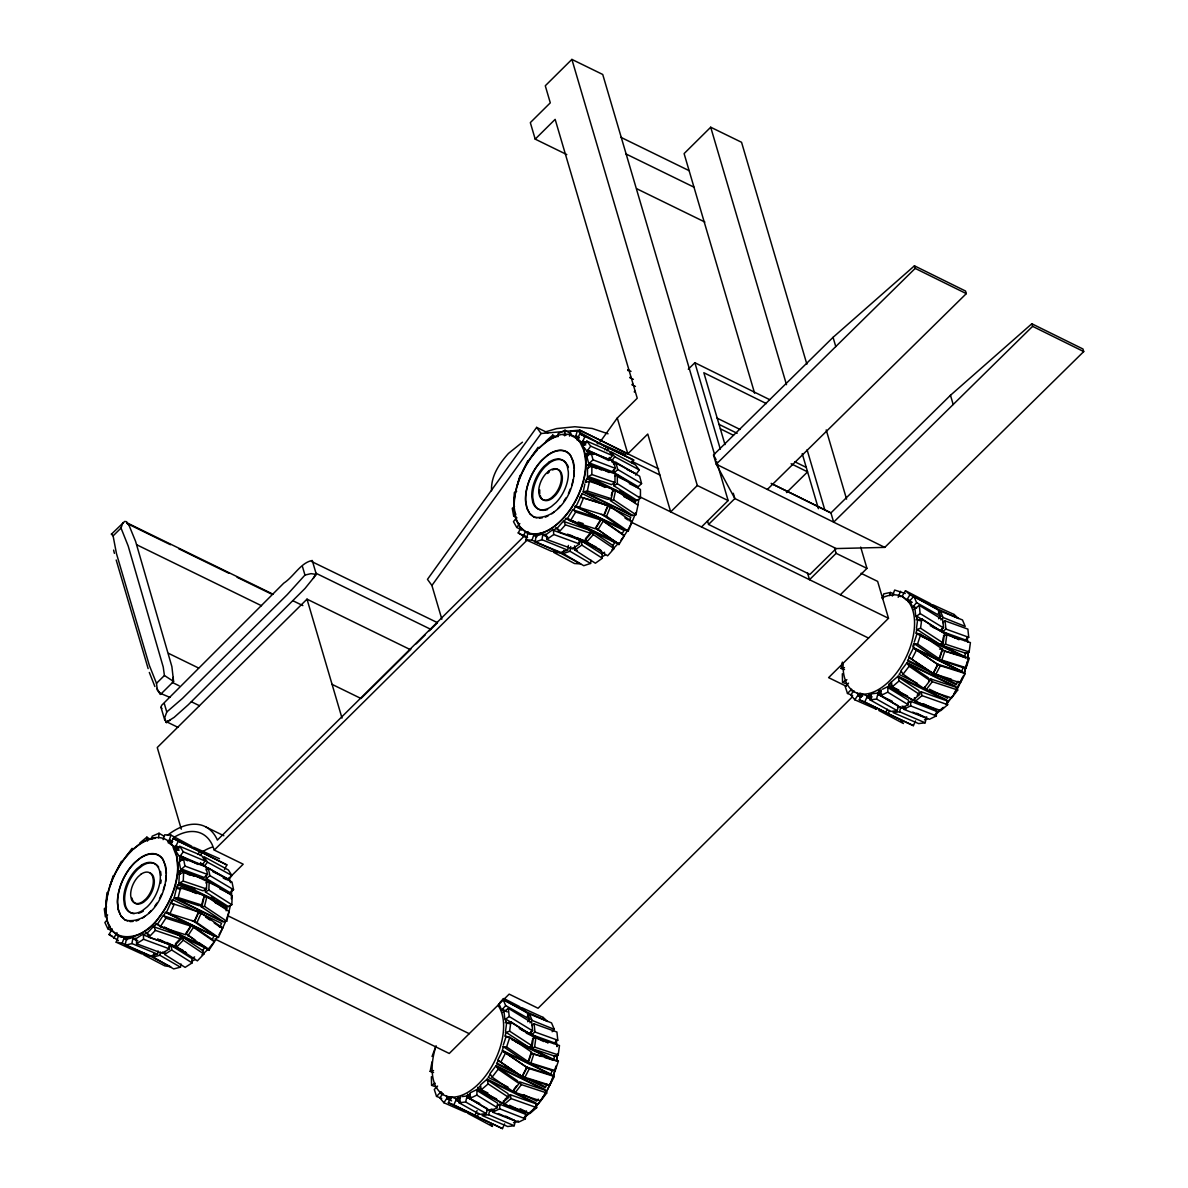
<?xml version="1.0" encoding="UTF-8"?>
<svg xmlns="http://www.w3.org/2000/svg" width="1188" height="1188" viewBox="0 0 1188 1188"><rect width="100%" height="100%" fill="white"/><g stroke="black" fill="none" stroke-linecap="round" stroke-linejoin="round"><path stroke-width="1.5" d="M614.998 476.314L617.329 474.933L640.451 489.515L640.451 498.262L636.085 500.861L587.496 477.116L587.496 468.369L591.862 465.77L614.983 473.789L614.983 482.551L611.493 484.615L588.357 476.611L636.961 500.341L613.825 485.758L613.84 482.254M588.372 467.849L588.372 464.567L596.628 468.607M587.496 477.116L591.847 474.532L591.862 465.77M640.451 498.262L617.315 483.679L617.329 474.933M205.747 882.922L209.222 881.095L232.195 895.707L231.809 904.707L227.457 906.979L178.898 883.352L179.418 870.997L180.294 870.537L190.199 875.363M180.145 873.908L180.294 870.537M178.898 883.352L183.249 881.08L183.635 872.096L206.89 879.966L206.504 888.951L203.014 890.777L179.774 882.907L228.319 906.518L205.361 891.906L205.509 888.312M205.361 891.906L208.836 890.079L209.222 881.095M156.489 683.338L157.365 690.183L160.543 694.401L173.597 681.466L171.889 666.646L135.61 541.416L129.24 525.853L126.567 521.681L124.666 521.443L111.42 534.169L113.098 535.892L116.454 553.563L149.317 665.339L156.489 683.338L164.419 675.497L163.231 667.032L128.2 546.034L121.013 528.036L122.958 522.572M557.914 436.739L558.078 433.739L565.043 430.219L571.354 434.095M564.716 435.862L565.043 430.219M470.819 1096.866L467.523 1095.247L467.597 1094.118M497.163 1105.642L499.94 1104.291L525.675 1114.314L477.071 1090.569L497.594 1103.147L497.312 1107.676L490.347 1111.092L469.824 1098.514L470.196 1092.841L477.145 1089.426L496.584 1098.93M513.751 501.514L514.359 492.441L516.676 491.297M469.824 1098.514L476.789 1095.098L477.145 1089.426M509.548 1105.256L525.749 1113.171L525.378 1118.844L518.428 1122.244L492.693 1112.22L492.886 1109.206M492.693 1112.22L499.643 1108.82L499.94 1104.291M557.306 1054.202L556.83 1061.359L557.558 1054.454M881.763 693.926L878.467 692.307L878.541 691.178L881.14 689.901L880.768 695.574L901.291 708.152L908.241 704.736L908.538 700.207L888.015 687.629L936.619 711.374L910.869 701.351L908.092 702.717M880.768 695.574L887.718 692.173L888.089 686.501L907.528 695.99M923.729 703.905L936.679 710.231L936.322 715.904L929.372 719.319L903.637 709.295L903.83 706.266M903.637 709.295L910.587 705.88L910.869 701.351M968.235 651.276L967.611 659.979L968.502 651.514M573.938 476.254L574.339 470.21M491.565 490.778C490.733 476.343 499.272 463.662 508.494 453.4L522.453 442.188M151.826 839.292L152.123 836.218L159.043 833.234L163.781 836.085M158.598 837.837L159.043 833.234M106.044 901.885L107.024 892.619M165.607 881.555L166.261 875.378M505.539 1031.154L506.593 1023.358L510.885 1021.799L533.531 1036.604L532.269 1045.96L528.838 1047.222L506.177 1032.402L504.855 1036.233M505.331 1032.714L509.607 1031.154L510.885 1021.799M553.445 1059.978L554.781 1056.147L531.17 1048.365L532.224 1040.554M531.17 1048.365L534.6 1047.103L535.877 1037.748L559.474 1045.529L558.212 1054.899L553.92 1056.459M916.483 628.229L917.537 620.418L921.814 618.859L944.475 633.664L943.213 643.035L939.782 644.282L917.121 629.477L915.785 633.293M916.26 629.789L920.552 628.214L921.814 618.859M964.389 657.038L965.71 653.207L942.114 645.426L943.168 637.629M942.114 645.426L945.544 644.178L946.806 634.808L970.418 642.604L969.141 651.96L964.864 653.519M535.164 541.966L536.07 536.07L542.886 533.798L541.995 539.694L535.164 541.966L560.855 552.405L567.686 550.133L568.399 545.426M591.075 560.291L590.585 563.424L583.768 565.711L563.201 553.549L563.676 550.415M563.201 553.549L570.017 551.277L570.745 546.569M158.138 950.964L157.544 954.157L150.802 955.88L125.156 945.292L126.284 939.322L131.348 938.03M125.156 945.292L131.898 943.554L133.026 937.599M181.051 964.003L180.457 967.181L173.715 968.918L153.133 957.023L153.727 953.845M153.133 957.023L159.875 955.286L160.484 952.108M433.575 1072.512L430.175 1071.413L432.016 1061.864M844.52 669.572L841.119 668.473L842.351 662.117M612.28 490.971L615.622 490.258L637.986 505.152L635.951 514.731L631.778 515.622L583.189 491.891L584.882 483.902M586.055 482.12L586.813 478.526L604.989 487.407M583.189 491.891L587.347 491L589.397 481.407L613.275 489.114L611.241 498.693L607.914 499.42L584.021 491.713L632.61 515.444L610.246 500.549L613.587 499.836L635.951 514.731M611.271 495.767L611.939 492.575M613.587 499.836L615.622 490.258M882.684 598.693L883.694 593.896L890.376 592.456L893.792 593.896M889.693 595.648L890.376 592.456M555.895 1066.067C552.613 1082.61 544.178 1097.861 532.669 1110.082L539.397 1102.627L546.926 1091.044L552.732 1078.273M967.225 661.553L964.344 672.943L967.359 662.265M203.623 897.118L206.905 896.688L229.121 911.552L226.73 921.205L222.631 921.754L174.072 898.128L177.057 886.055M196.332 893.569L178.185 884.733L177.279 888.357L180.71 889.456M174.072 898.128L178.17 897.579L180.561 887.926L204.574 895.544L202.183 905.197L198.901 905.642L174.888 898.024L223.448 921.636L201.232 906.771L203.222 898.722M201.232 906.771L204.514 906.34L206.905 896.688M226.136 910.78L226.73 908.36L215.177 902.746M571.918 484.853L573.24 479.492M458.182 1097.044L457.885 1098.247L460.32 1097.95M479.804 1103.504L466.839 1097.163L487.526 1108.76L486.293 1113.587L479.774 1114.374L459.088 1102.791L460.632 1096.747M459.088 1102.791L465.607 1101.989L467.151 1095.96L470.389 1097.549M505.717 1116.156L515.444 1120.908L514.211 1125.734L507.677 1126.521L482.105 1115.517L488.624 1114.73L489.872 1109.904L493.272 1111.374M872.126 696.925L868.814 695.322L869.126 694.104M892.366 701.351L877.784 694.238L898.47 705.821L897.237 710.662L890.703 711.449L870.032 699.851L871.576 693.807L878.095 693.02L881.333 694.609M870.032 699.851L876.551 699.064L878.095 693.02M926.685 716.765L925.14 722.794L918.621 723.596L893.049 712.592L899.568 711.79L900.801 706.964L897.549 707.365M517.329 485.149L519.988 475.467M163.261 890.198L164.79 884.808M553.415 1075.883L555.939 1066.958M569.483 436.1L570.893 431.259L577.264 430.992L598.01 442.396M577.264 430.992L575.512 437.05L578.749 438.624M110.217 885.387L113.216 875.69M163.112 839.664L164.701 834.808L170.923 835.105L191.699 846.242M170.923 835.105L168.948 841.163L172.186 842.738M503.267 1045.128L505.94 1037.065L509.815 1037.273L531.734 1052.197L528.526 1061.879L525.438 1061.716L503.504 1046.791L502.301 1050.415L550.89 1074.16L552.093 1070.522L527.769 1062.859L530.977 1053.177L558.405 1061.003L555.197 1070.685L551.321 1070.492M528.526 1061.879L506.608 1046.955L509.815 1037.273M527.769 1062.859L530.873 1063.022L534.065 1053.34M912.874 646.227L913.676 643.807L917.537 644.015L939.47 658.939L942.678 649.257L920.745 634.333L916.869 634.125L914.211 642.203M917.537 644.015L920.745 634.333M939.47 658.939L936.367 658.791L914.448 643.851L913.245 647.49L961.835 671.22L963.037 667.597L938.713 659.919L941.921 650.237L969.349 658.063L966.141 667.76L962.265 667.552M938.713 659.919L941.802 660.083L945.009 650.4M525.853 539.768L527.888 533.724L534.065 534.11L532.031 540.169L525.853 539.768L551.306 551.217L557.469 551.618L532.031 540.169M536.367 534.258L535.966 535.476L533.65 535.328L536.827 536.753M116.186 942.218L118.414 936.189L124.413 937.139L122.171 943.168L116.186 942.218L141.535 953.816L147.535 954.766L122.171 943.168M126.656 937.495L126.21 938.698L123.968 938.342L127.131 939.797M432.031 1056.474L435.654 1046.836M892.307 596.064L894.668 590.05L905.271 593.495M898.173 597.297L900.534 591.282M605.256 504.855L582.135 493.555L580.65 497.148L608.137 505.598L604.202 515.176L601.321 514.434M608.137 505.598L583.531 497.891L579.596 507.469L576.002 506.534L582.135 493.555M604.202 515.176L576.715 506.712L625.319 530.457L603.667 515.562L607.603 505.999L610.484 506.741L632.135 521.636L628.2 531.214L574.918 506.192L624.071 530.442L622.052 533.739L600.935 519.141L595.574 527.932L618.918 544.564L624.294 535.773L621.502 533.234M628.2 531.214L606.533 516.32L610.484 506.741M629.254 520.879L630.724 517.3L607.603 505.999M962.399 677.635L953.563 694.638M568.443 493.451L570.314 488.996M214.998 936.144L218.458 937.436L222.705 927.947L201.188 913.156L198.426 912.132L194.179 921.606L215.696 936.396L166.439 912.518L172.275 899.494L221.532 923.373L219.943 926.922L214.196 922.972M172.973 899.747L171.384 903.296L198.856 912.013L194.609 921.502L167.137 912.785M218.458 937.436L196.941 922.63L201.188 913.156M159.519 898.722L161.538 894.297M477.071 1110.631L474.918 1115.354L448.366 1102.731L451.054 1096.821M448.366 1102.731L453.846 1104.855L456.548 1098.945L459.786 1100.534M504.603 1123.878L502.45 1128.6L471.77 1114.359L477.264 1116.497L478.69 1113.349M862.711 695.871L859.399 694.267L859.934 693.079L861.998 693.881L859.295 699.791L885.862 712.429L887.302 709.266M859.295 699.791L864.79 701.93L867.478 696.019L870.715 697.594M915.532 720.938L913.379 725.66L882.714 711.434L888.193 713.557L889.634 710.409M957.87 688.104L963.676 675.333M523.433 470.21L527.754 460.751M582.298 442.203L585.09 436.323L579.729 433.932L576.937 439.798L585.55 443.777M604.722 449.866L606.207 446.733L579.729 433.932M607.068 450.995L608.553 447.876L633.694 460.068L632.194 463.201M116.81 870.596L121.414 861.285M168.31 843.02L168.904 841.861L170.82 842.96M197.921 854.499L199.51 851.41L173.196 838.342L170.226 844.119L178.586 848.618M175.349 847.044L178.319 841.267L173.196 838.342M200.252 855.627L201.841 852.553L196.718 849.613L226.863 864.894L224.487 869.512M546.97 1084.243L545.173 1087.703L496.584 1063.958L498.381 1060.498L522.26 1076.744L527.041 1067.507L502.524 1050.905L497.742 1060.127L522.26 1076.744M551.113 1074.635L554.291 1076.491L549.509 1085.713L524.591 1077.872L522.052 1076.402L526.833 1067.166L551.752 1075.006L502.524 1050.905M960.453 682.788L957.914 681.303L956.117 684.763L907.528 661.018L909.325 657.558L935.535 674.947L960.453 682.788L965.235 673.551L913.468 647.965L908.686 657.187L933.189 673.804L937.971 664.582L913.468 647.965M519.72 1075.259L520.092 1074.516M930.65 672.319L931.036 671.576M500.92 1061.983L505.702 1052.746M524.591 1077.872L529.373 1068.651L554.291 1076.491M911.864 659.043L916.631 649.821M937.971 664.582L914.092 648.336L962.696 672.081L937.778 664.241L932.996 673.462L951.395 679.254M935.535 674.947L940.317 665.711L965.235 673.551M526.299 537.689L518.22 532.937L520.671 528.363M523.18 536.13L525.631 531.541L528.749 533.115M528.111 531.6L527.487 532.744L525.631 531.541M316.35 574.428L311.018 573.641L304.96 575.066L287.199 594.683L182.462 698.41L166.78 711.968L164.746 717.611L166.023 722.408L174.087 717.404L188.224 704.811L305.004 588.476L316.35 574.428L312.251 560.498C300.713 562.563 293.703 576.774 283.798 583.115L161.642 705.33L160.989 707.276L164.865 720.477M118.399 940.599L109.029 934.525L112.266 928.927M113.736 938.238L116.959 932.639M563.736 501.514L565.904 497.95M575.482 506.697L573.462 509.994L598.604 517.998L600.831 520.032L595.47 528.823L570.329 520.834L567.537 518.28L572.913 509.489L575.69 512.028L600.831 520.032M570.329 520.834L575.69 512.028M597.802 529.967L603.177 521.176L600.935 519.141M905.479 590.733L902.123 596.228L906.593 600.282L909.949 594.787L905.479 590.733L930.278 603.549L934.748 607.603L909.949 594.787M908.271 601.811L908.939 600.697L907.261 599.183L910.364 600.786M953.533 694.787L955.271 692.114M154.589 906.578L156.846 903.103M165.399 912.087L163.825 915.859L189.041 923.893L191.119 926.18L185.521 934.733L160.306 926.699L157.707 923.848L163.305 915.295L165.904 918.146L191.119 926.18M160.306 926.699L165.904 918.146M211.865 938.906L214.464 941.772L208.865 950.326L185.774 933.59L191.372 925.036L212.385 939.485L213.959 935.699M187.853 935.877L193.451 927.323L191.372 925.036M465.503 1112.22L443.881 1102.731L447.445 1097.46L446.465 1096.272L451.321 1098.648M853.682 690.792L850.816 694.995L854.811 699.791L876.447 709.295L874.457 706.89M854.811 699.791L858.389 694.52L857.394 693.332L862.265 695.708M532.358 455.657L538.075 447.252M313.365 578.378L316.008 573.269L430.917 629.402M581.764 444.416L582.491 443.376L585.788 444.995M583.204 446.302L586.842 441.119L608.538 450.534L612.369 455.553L609.459 459.697L587.763 450.282L608.82 460.573M593.51 454.484L587.035 451.321L590.674 446.139L586.842 441.119M626.64 469.275L636.352 474.027L611.79 460.84L614.701 456.697L610.87 451.678L635.432 464.864L639.263 469.884L635.625 475.066M547.891 432.878L536.649 427.383L427.472 579.343L431.912 585.476L441.847 619.2M431.912 585.476L541.089 433.516L579.803 430.13L627.813 453.816L647.772 434.036L670.685 511.88L697.311 485.506L571.888 59.4L545.277 85.774L550.296 102.836L530.323 122.616L535.194 139.13L566.795 154.574M600.029 442.04L617.27 418.028L637.243 398.247L635.149 391.149L634.318 391.981L634.897 390.258L633.056 384.051L632.224 384.867L635.476 386.456M126.121 856.459L132.061 848.336M198.114 864.493L180.309 855.835L202.108 865.013L205.123 861.018L201.604 855.523L179.804 846.346L176.047 851.336L179.551 856.83L187.645 860.765M179.551 856.83L183.323 851.841L179.804 846.346M212.682 871.576L228.868 879.462L204.44 866.156L207.454 862.161L203.935 856.667L228.363 869.972L231.883 875.467L228.111 880.457M546.777 1092.96L544.639 1089.47L496.049 1065.725L489.976 1073.655L492.114 1077.145L512.964 1091.416L519.037 1083.486L517.329 1080.694L496.48 1066.423L545.069 1090.168L519.661 1081.837L521.384 1084.629L546.777 1092.96L540.703 1100.89L515.295 1092.559L513.587 1089.767L516.631 1085.802M507.944 1087.02L488.12 1077.323L490.406 1074.353M492.114 1077.145L498.188 1069.215L496.049 1065.725M515.295 1092.559L521.384 1084.629M523.507 1094.608L536.724 1101.068L538.238 1099.093M924.531 686.827L926.239 689.619L951.647 697.95L957.721 690.02L955.583 686.53L906.979 662.8L900.905 670.715L903.058 674.205L923.908 688.476L929.981 680.546L928.259 677.769L907.409 663.498L956.013 687.228L930.605 678.912L928.571 681.556M917.24 683.263L899.064 674.398L901.336 671.413M903.058 674.205L909.132 666.275L906.979 662.8M926.239 689.619L932.313 681.689L930.605 678.912M516.542 517.76L513.468 521.651L516.735 527.427L521.606 530.115M516.735 527.427L519.809 523.537M946.183 704.083L952.657 696.123L946.064 704.41M558.078 508.464L560.424 505.702M106.994 920.047L104.886 922.527L107.826 928.749L112.667 931.451M107.826 928.749L109.935 926.269M537.139 450.297A53.282 30.086 -64 0 0 514.211 507.603L515.785 518.206L519.691 526.507L525.66 531.942C542.975 539.293 559.31 523.923 569.007 511.092A53.282 30.086 -64 0 0 585.654 461.464L584.08 450.876L580.175 442.575A53.282 30.086 -64 0 0 571.339 435.833M499.732 1002.776L502.955 999.153L527.101 1012.874L529.818 1019.304L527.68 1021.725M502.955 999.153L505.672 1005.597L501.648 1010.112L498.93 1003.682M502.673 1012.532L503.474 1011.627L502.45 1009.206L507.291 1011.953M527.294 1016.423L529.432 1014.003L551.544 1022.898L554.261 1029.328L552.123 1031.748M530.011 1022.868L532.15 1020.447L529.432 1014.003M913.884 596.213L909.874 600.742L912.592 607.187L916.601 602.658L913.884 596.213L938.045 609.934L940.762 616.364L938.609 618.785M913.617 609.593L914.418 608.687L913.394 606.281L916.616 608.108M938.238 613.483L940.376 611.077L962.488 619.958L965.205 626.403L943.094 617.508L940.376 611.077M940.955 619.928L943.094 617.508M566.156 518.102L564.092 521.621L589.619 530.204L590.985 533.427L584.555 540.659L559.013 532.076L557.321 528.036L563.751 520.804L565.443 524.844L590.985 533.427M559.013 532.076L565.443 524.844M611.508 540.258L615.087 542.649L612.681 545.351L591.966 531.348L585.536 538.58L586.887 541.802L607.603 555.821L614.033 548.589L612.34 544.549M586.887 541.802L593.317 534.57L591.966 531.348M941.609 709.325L943.361 707.38L935.699 713.646M148.782 913.216L151.188 910.572M131.853 850.712A53.282 30.19 -64.1 0 0 106.103 908.449C104.128 947.059 143.659 942.322 159.311 916.869A53.282 30.19 -64.1 0 0 177.665 867.403L176.581 856.385L173.136 847.519M156.356 923.522L154.188 926.952L179.759 935.624L180.947 939.055L174.369 945.915L148.797 937.243L147.327 932.951L153.891 926.105L155.376 930.382L180.947 939.055M148.797 937.243L155.376 930.382M204.915 947.148L202.747 950.578L182.106 936.768L175.527 943.628L176.715 947.044L197.357 960.869L203.935 954.009L202.45 949.717M176.715 947.044L183.279 940.198L182.106 936.768M437.585 1086.084L434.288 1089.47L436.545 1096.405L441.698 1098.41M436.545 1096.405L440.674 1092.158M848.529 683.145L845.232 686.53L847.49 693.465L852.628 695.47M847.49 693.465L851.618 689.233M113.098 535.892L121.013 528.036M535.194 139.13L555.152 119.349L628.615 368.963L628.051 370.671L628.883 369.839L630.709 376.061L630.145 377.769L633.382 379.358M806.875 364.211L741.55 142.278L710.706 127.22L684.095 153.594L754.618 393.243M410.068 649.509L307.009 599.153L157.262 747.519L181.304 829.179M630.145 377.769L630.976 376.952L632.803 383.16L632.224 384.867M524.858 535.476L217.359 840.124L217.033 839.248A70.181 39.635 -64 0 0 167.419 835.327M410.914 649.049L361.004 698.499L332.091 684.377M416.171 643.837L425.363 634.734M429.299 630.828L437.184 623.017M229.002 878.229L243.184 864.196L214.271 850.073L527.145 540.08M701.529 526.952L728.14 500.579L716.646 461.508M834.555 547.995L836.129 553.326L809.503 579.699L807.439 572.675M840.347 594.772L866.958 568.384L860.691 547.089M861.033 573.284L877.635 581.392L888.505 618.295L828.6 677.635L846.272 686.263M852.256 696.97L538.075 1008.256L509.162 994.133L449.257 1053.474L214.865 938.966M688.298 369.201L694.876 362.726L769.616 399.628M1031.837 323.76L1032.61 326.344L833.649 522.156L830.932 512.919L950.474 395.277L1031.837 323.76L1082.966 348.99L1083.723 351.574L884.763 547.386L836.174 548.559L734.852 498.544L716.23 464.211L713.513 454.974L833.055 337.333L914.433 265.815L965.547 291.045L966.304 293.629L767.359 489.441M914.433 265.815L915.191 268.399L716.23 464.211L884.763 547.386M836.174 548.559L809.874 574.443L708.553 524.428L734.852 498.544L733.293 493.258M786.53 492.575L807.573 471.874L791.119 463.751M586.872 456.548L591.075 452.539L613.483 461.122L615.399 468.384L612.043 471.591L589.634 463.023L609.073 472.512M601.752 470.151L588.788 463.825L592.99 459.815L591.075 452.539M613.587 464.389L615.815 462.266L639.664 476.284L641.579 483.561L637.392 487.555L629.284 483.605M618.785 477.264L638.223 486.753L614.374 472.735L617.73 469.527L615.815 462.266M547.653 473.463L549.42 471.785M545.975 441.179L552.762 435.09L555.702 437.036M205.836 875.526L206.445 878.585L230.145 892.693L181.586 869.067L204.113 877.457L207.514 874.457L205.97 866.824L183.442 858.449L179.18 862.191L180.739 869.824L193.689 876.12M180.739 869.824L184.986 866.082L183.442 858.449M206.029 869.958L208.301 867.968L232.002 882.06L233.546 889.693L229.299 893.435L219.587 888.713M206.445 878.585L209.86 875.601L208.301 867.968M111.405 534.006L112.429 534.125M514.523 506.385L512.251 508.345L513.691 516.052L516.854 517.938M513.691 516.052L515.963 514.092M914.418 697.668L915.146 701.514L940.822 710.602L947.653 704.707L946.747 699.91L898.143 676.165L888.758 684.273L888.951 685.238L898.856 690.08M888.951 685.238L891.505 683.026M917.136 695.322L921.235 691.772L946.925 700.861L898.321 677.13L918.903 690.629L919.631 694.475L912.8 700.371L892.233 686.872L899.049 680.976L898.143 676.165M915.146 701.514L921.962 695.619L921.235 691.772M503.474 1100.608L504.202 1104.454L529.893 1113.542L536.709 1107.647L535.803 1102.835L487.199 1079.105L480.383 1085L481.289 1089.797L501.856 1103.31L508.687 1097.415L507.959 1093.569L487.392 1080.055L535.981 1103.801L510.291 1094.712L504.841 1099.435M487.926 1093.005L478.007 1088.163L480.561 1085.951M481.289 1089.797L488.12 1083.901L487.199 1079.105M504.202 1104.454L511.018 1098.558L510.291 1094.712M140.006 842.797L146.881 837.139L149.807 839.055M524.754 1116.572L532.566 1110.156L530.665 1112.25A53.772 30.368 -64 0 1 524.012 1117.566M551.811 513.825L554.365 511.746M106.578 906.949L104.277 908.761L105.346 916.794L107.648 914.983M919.289 605.375L914.953 608.612L915.8 616.795L920.121 613.557L919.289 605.375L942.723 619.75L943.569 627.932L940.109 630.516L916.661 616.156L916.988 619.215L920.284 620.834M916.111 619.869L916.988 619.215M942.752 622.616L945.069 620.879L967.878 629.12L968.725 637.303L964.389 640.54M942.114 628.393L942.44 631.66L945.915 629.076L968.725 637.303M508.345 1008.315L504.024 1011.552L504.855 1019.735L509.192 1016.497L508.345 1008.315L531.793 1022.675L532.625 1030.857L529.165 1033.456L505.732 1019.096L506.043 1022.155L509.34 1023.774M505.182 1022.809L506.043 1022.155M531.823 1025.556L534.125 1023.818L556.934 1032.045L557.781 1040.243L553.46 1043.48M531.17 1031.332L531.511 1034.6L534.971 1032.001L557.781 1040.243M142.456 918.161L145.025 916.245M555.925 527.442L556.014 528.482L553.4 530.338L579.135 539.768L579.462 543.941L572.527 548.901L546.792 539.471L546.376 534.273L553.326 529.299L553.742 534.496L546.792 539.471M578.705 542.901L581.481 540.911L602.004 554.083L604.603 552.212M601.915 553.044L602.331 558.241L595.381 563.216L574.858 550.044L581.808 545.069L581.481 540.911M141.981 934.793L136.397 938.386L136.575 943.762L162.311 953.311L169.29 948.826L169.142 944.534L143.421 934.971L146.035 933.278L149.332 934.897M136.575 943.762L143.555 939.263L169.29 948.826M168.681 947.46L171.473 945.663L191.966 958.597L192.114 962.889L185.135 967.374L164.642 954.454L164.553 951.588M164.642 954.454L171.621 949.955L171.473 945.663M191.966 958.597L194.594 956.904M842.337 673.774L842.53 682.417L846.881 679.67M431.393 1076.714L431.586 1085.357L435.075 1083.159M170.047 720.374L166.261 721.621L166.602 722.779M587.496 465.087L588.372 464.567M613.825 485.758L617.315 483.679M179.284 874.368L183.635 872.096M882.535 689.218L888.089 686.501M878.467 692.307L881.065 691.03M467.523 1095.247L470.121 1093.97M545.396 517.181L548.203 515.83M136.056 921.042L138.847 919.883M943.376 636.055L946.806 634.808M532.447 1038.995L535.877 1037.748M545.277 534.125L542.708 534.986L547.757 537.035M545.262 431.942L556.623 428.586L574.844 426.744L592.173 428.467L608.063 433.798M841.119 668.473L844.475 667.626M135.328 938.134L132.804 938.787L137.838 940.866M430.175 1071.413L433.531 1070.566M586.813 478.526L585.224 482.298L589.397 481.407M634.585 502.45L635.417 502.272L623.849 496.614M311.479 561.464L437.496 622.675M539.263 518.265L542.322 517.834M177.354 884.852L178.185 884.733M176.463 888.476L180.561 887.926M225.913 908.478L226.73 908.36M868.814 695.322L871.264 695.025M462.266 1096.554L467.151 1095.96M486.605 1110.305L489.872 1109.904M130.041 921.606L133.041 921.428M597.148 443.673L600.341 443.54L625.868 454.737M190.926 847.237L194.03 847.371L219.483 858.731M939.574 649.094L942.678 649.257M502.732 1046.747L506.608 1046.955M555.301 1060.839L558.405 1061.003M898.633 596.094L900.846 596.554M579.937 496.955L583.531 497.891M603.667 515.562L606.533 516.32M533.858 516.943L537.035 517.834M160.439 693.376L169.958 697.386M945.396 651.336L964.508 657.365M941.802 660.083L966.141 667.76M530.977 1053.177L541.401 1056.459M544.876 1057.558L553.563 1060.29M530.873 1063.022L555.197 1070.685M522.052 1076.402L526.061 1077.665M545.337 1083.723L527.398 1078.08L545.559 1086.946M578.155 521.992L583.189 523.596M178.17 897.579L202.183 905.197M587.347 491L611.241 498.693M932.313 681.689L957.721 690.02M945.544 644.178L969.141 651.96M534.6 1047.103L558.212 1054.899M183.249 881.08L206.504 888.951M591.847 474.532L614.983 482.551M842.53 682.417L847.46 684.139M431.586 1085.357L436.531 1087.079M921.962 695.619L947.653 704.707M511.018 1098.558L536.709 1107.647M942.44 631.66L965.265 639.886M531.511 1034.6L554.321 1042.826M553.742 534.496L579.462 543.941M196.079 910.988L198.856 912.013M170.686 903.043L174.146 904.32L169.914 913.81L166.439 912.518M219.245 926.67L222.705 927.947M191.832 920.462L194.609 921.502M194.179 921.606L196.941 922.63M184.986 866.082L207.514 874.457M592.99 459.815L615.399 468.384M910.587 705.88L936.322 715.904M863.364 694.416L867.478 696.019M859.399 694.267L861.463 695.069M499.643 1108.82L525.378 1118.844M452.435 1097.356L456.548 1098.945M448.455 1097.192L450.519 1097.994M854.217 691.416L850.786 690.08L854.024 691.654M443.273 1094.356L439.842 1093.005L443.094 1094.594M124.829 919.764L127.888 920.967M532.15 1020.447L554.261 1029.328M541.995 539.694L567.686 550.133M131.898 943.554L157.544 954.157M183.323 851.841L205.123 861.018M902.509 707.706L905.924 709.162M912.74 712.102L926.388 717.968L916.661 713.216M899.568 711.79L925.14 722.794M498.396 1113.572L515.444 1120.908M488.624 1114.73L514.211 1125.734M590.674 446.139L612.369 455.553M861.003 697.044L857.677 695.574L860.914 697.163M450.059 1099.969L446.733 1098.514L451.603 1100.89M600.846 444.327L608.553 447.876M633.694 460.068L603.192 445.47M575.482 437.733L577.502 438.624M178.319 841.267L199.51 851.41M888.193 713.557L913.379 725.66M477.264 1116.497L502.45 1128.6M172.572 841.52L169.335 839.946L172.542 841.668M178.779 849.88L175.482 848.277L176.789 850.341M175.824 848.826L178.913 850.326M223.255 878.095L226.492 879.669M182.759 860.186L179.447 858.568L180.041 861.434M191.936 887.421L195.174 888.995M211.36 896.881L214.597 898.455M165.919 912.651L214.479 936.278M164.182 926.996L204.633 946.673M164.701 927.561L206.771 948.039L199.272 942.871M156.653 924.383L205.212 948.009M166.751 942.411L182.937 950.281M160.573 940.109L186.471 952.717M157.588 938.906L186.338 952.895M162.34 952.063L165.578 953.637M571.888 59.4L602.732 74.473L714.552 454.41M620.997 137.377L689.114 170.656M625.868 153.905L693.97 187.169M636.649 188.699L704.855 222.022M627.784 369.78L631.036 371.369M697.311 485.506L728.14 500.579M836.129 553.326L866.958 568.384M658.642 468.889L579.61 430.145L580.65 433.679M631.585 461.182L659.83 474.977M579.091 437.422L575.853 435.833L579.046 437.585M586.1 442.604L582.863 441.03L586.115 442.619M908.939 600.697L912.25 602.316M612.058 462.162L615.295 463.736M590.302 454.633L587.006 453.014L587.718 455.746M930.204 625.675L958.968 639.738M932.966 627.234L955.642 638.312M639.129 496.465L888.505 618.295M916.646 632.981L965.235 656.726M917.656 634.169L966.245 657.914M921.74 636.501L965.473 657.87M619.884 490.778L623.121 492.367M630.813 521.933L868.532 638.075M907.914 660.276L926.076 669.156M938.342 675.14L956.503 684.021M929.476 689.248L947.653 698.128L947.222 697.43M572.408 520.656L616.141 542.025M568.102 518.8L616.691 542.53L618.918 544.564M572.631 521.265L579.12 524.428M592.07 530.754L595.322 532.343M566.498 518.904L615.087 542.649M576.759 537.54L596.198 547.029M570.611 535.179L599.777 549.42M556.014 528.482L559.31 530.086M567.567 534.125L601.306 550.608M902.078 706.103L905.315 707.677M572.378 547.98L577.234 550.356M858.389 694.52L861.627 696.109M293.184 600.876L302.866 605.598M273.225 594.297L126.671 522.69L128.304 524.383M127.146 523.566L170.448 544.713M178.764 548.782L228.735 573.195M237.065 577.264L272.037 594.356M136.635 544.728L261.538 605.746M168.607 653.385L198.589 668.027M179.165 685.803L172.512 682.536L173.314 677.323M191.357 701.752L199.421 705.687M166.261 721.621L177.918 727.323M206.177 827.115L223.849 835.743M519.26 1028.615L548.024 1042.678M522.022 1030.174L547.95 1042.826M526.239 1033.1L543.852 1041.564M505.702 1035.921L554.306 1059.666M511.568 1039.47L553.682 1060.052M515.651 1041.817L552.91 1060.008M228.185 915.933L469.23 1033.694M496.97 1063.215L515.132 1072.081M519.988 1108.686L526.596 1111.909L526.418 1110.943M491.149 1109.043L494.386 1110.617M460.855 1102.509L455.999 1100.133L460.87 1102.553M447.445 1097.46L450.698 1099.049M915.191 268.399L966.304 293.629M1032.61 326.344L1083.723 351.574M766.379 403.593L703.845 372.735L724.992 444.609M717.047 418.102L740.079 429.477M719.037 424.368L737.139 433.308M794.742 461.731L806.266 467.419M720.359 428.823L733.516 435.328M201.841 852.553L226.863 864.894M864.79 701.93L885.862 712.429M453.846 1104.855L474.918 1115.354M518.22 532.937L527.591 537.615M173.597 681.466L164.419 675.497M109.029 934.525L112.147 936.099M503.846 998.469L519.349 1006.488L523.804 1010.543L503.653 1000.118M878.778 710.439L903.415 723.522L900.415 719.943M614.701 456.697L639.263 469.884M207.454 862.161L231.883 875.467M876.551 699.064L897.237 710.662M465.607 1101.989L486.293 1113.587M916.601 602.658L940.762 616.364M505.672 1005.597L529.818 1019.304M159.875 955.286L180.457 967.181M937.778 664.241L940.317 665.711M526.833 1067.166L529.373 1068.651M527.041 1067.507L503.163 1051.276M546.332 1083.872L549.509 1085.713M617.73 469.527L641.579 483.561M570.017 551.277L590.585 563.424M209.86 875.601L233.546 889.693M920.121 613.557L943.569 627.932M887.718 692.173L908.241 704.736M509.192 1016.497L532.625 1030.857M476.789 1095.098L497.312 1107.676M171.621 949.955L192.114 962.889M208.836 890.079L231.809 904.707M581.808 545.069L602.331 558.241M920.552 628.214L943.213 643.035M509.607 1031.154L532.269 1045.96M899.049 680.976L919.631 694.475M488.12 1083.901L508.687 1097.415M204.514 906.34L226.73 921.205M183.279 940.198L203.935 954.009M593.317 534.57L614.033 548.589M909.132 666.275L929.981 680.546M498.188 1069.215L519.037 1083.486M624.918 517.909L627.813 519.899M198.426 912.132L201.292 914.107M205.598 917.062L209.89 920.017M193.451 927.323L214.464 941.772M185.774 933.59L194.773 939.782M603.177 521.176L624.294 535.773M595.574 527.932L616.691 542.53M116.32 933.753L118.072 935.149M161.939 708.523L160.989 707.276M529.596 513.29L532.566 515.963M120.834 915.636L123.611 918.651M206.252 947.46L208.865 950.326M490.481 1124.071L492.471 1126.462L467.849 1113.364L465.845 1110.973M441.238 1091.92L442.738 1093.717L439.887 1097.935L443.881 1102.731M158.806 691.683L159.667 692.753M583.932 445.262L582.491 443.376M609.192 457.454L611.79 460.84M584.154 447.549L587.035 451.321M536.649 427.383L541.089 433.516M160.543 694.401L156.861 688.372M200.52 862.547L202.108 865.013M202.851 863.676L204.44 866.156M713.513 454.974L716.126 459.697M154.886 686.53L149.317 672.438M573.299 461.226L570.002 454.514A36.561 20.642 -64 0 0 547.698 455.049L541.446 460.573A36.561 20.642 -64 0 0 525.601 501.781L527.027 508.761L530.026 514.062L534.392 517.344C562.637 520.24 582.372 479.18 570.671 455.717A36.383 20.552 -64 0 0 542.738 459.578A36.383 20.552 -64 0 0 525.66 500.296L526.744 507.35M526.789 507.543L529.091 512.414M165.622 866.067L162.711 858.894A36.561 20.716 -64.1 0 0 140.956 857.454L134.645 862.577A36.561 20.716 -64.1 0 0 117.434 903.474L118.533 910.765L121.221 916.483L125.334 920.225C153.712 925.467 173.671 883.753 163.305 860.171A36.383 20.627 -64.1 0 0 135.952 861.671A36.383 20.627 -64.1 0 0 117.567 901.959L118.31 909.295M118.34 909.503L120.389 914.701M214.271 850.073L212.281 844.846A62.385 35.224 -64 0 0 173.923 837.377M950.474 395.277L953.192 404.514M833.055 337.333L835.773 346.569M826.209 429.908L846.584 499.153M807.098 449.777L824.754 509.756M710.706 127.22L786.486 384.66M802.212 453.653L818.413 508.687M694.876 362.726L720.314 449.153M707.513 520.908L708.553 524.428M617.27 418.028L627.813 453.816M302.48 566.617L304.96 575.066M307.009 599.153L342.01 718.116M164.286 703.519L166.78 711.968M116.186 559.994L148.144 668.621M613.617 469.824L614.374 472.735M586.159 453.816L588.788 463.825M540.258 495.381L540.599 496.718A16.899 9.534 -64 0 0 552.628 498.024L555.479 495.322A16.899 9.534 -64 0 0 562.251 476.195L561.449 473.106A16.899 9.534 -64 0 0 552.375 469.973M113.617 550.103L114.39 553.356M552.762 435.09L553.311 437.6M132.031 898.113L132.314 899.494A16.899 9.578 -64.1 0 0 143.971 901.915L146.852 899.39A16.899 9.578 -64.1 0 0 154.277 880.353L153.623 877.1A16.899 9.578 -64.1 0 0 150.252 873.061M891.327 682.061L892.233 686.872M477.828 1087.213L478.007 1088.163M568.399 467.508L568.31 467.003A27.294 15.414 -64 0 0 566.988 464.137M146.881 837.139L147.52 841.089M967.611 641.906L966.839 636.946L967.878 641.995M556.934 1046.494L555.91 1039.886L557.113 1046.554M573.448 461.998L574.398 468.221M160.573 871.443L161.078 875.304M945.069 620.879L945.915 629.076M534.125 1023.818L534.971 1032.001M165.741 866.869L166.409 873.343M574.532 545.886L574.858 550.044M145.99 932.209L146.035 933.278M143.377 933.902L143.555 939.263M202.836 851.499A62.385 35.224 -64 0 1 212.355 847.074M518.191 1120.923A53.772 30.368 -64 0 1 513.513 1122.749M497.965 1005.286A53.282 30.086 -64 0 1 469.512 1091.267A53.282 30.086 -64 0 1 436.115 1045.767M940.302 710.483A53.772 30.368 -64 0 1 934.941 714.627M927.561 718.681A53.772 30.368 -64 0 1 924.457 719.809M881.838 598.01A53.282 30.086 -64 0 1 914.448 626.759A53.282 30.086 -64 0 1 876.224 690.777A53.282 30.086 -64 0 1 843.138 662.83M158.643 867.091A27.294 15.459 -64.1 0 0 142.575 865.517L137.853 869.23A27.294 15.459 -64.1 0 0 124.636 899.643L125.364 905.152A27.294 15.459 -64.1 0 0 134.14 913.706M161.182 880.041A27.294 15.459 -64.1 0 1 160.766 883.248M143.362 911.092A27.294 15.459 -64.1 0 1 138.595 913.26M229.061 877.873A53.282 30.19 -64.1 0 1 230.502 882.625M231.497 889.782A53.282 30.19 -64.1 0 1 231.304 898.826M230.234 906.058A53.282 30.19 -64.1 0 1 226.522 919.022M225.913 920.626A53.282 30.19 -64.1 0 1 219.008 934.659M217.166 937.584A53.282 30.19 -64.1 0 1 201.945 954.81M195.278 959.429A53.282 30.19 -64.1 0 1 192.159 961.047M167.553 841.401A53.282 30.19 -64.1 0 1 170.018 843.48M133.13 849.509A53.282 30.19 -64.1 0 1 155.197 838.312M539.798 493.614A16.899 9.534 -64 0 1 539.768 489.916M547.623 509.504A27.294 15.414 -64 0 1 533.739 502.806L532.759 497.52A27.294 15.414 -64 0 1 544.965 466.839L549.643 462.815A27.294 15.414 -64 0 1 566.156 462.934M638.773 500A53.282 30.086 -64 0 1 637.837 504.796M635.535 512.919A53.282 30.086 -64 0 1 620.968 540.139M618.859 542.708A53.282 30.086 -64 0 1 611.924 549.821M605.301 554.885A53.282 30.086 -64 0 1 602.182 556.726M539.337 448.024A53.282 30.086 -64 0 1 557.84 436.085M563.201 434.971A53.282 30.086 -64 0 1 566.587 434.912M548.455 471.309L545.604 474.012A16.899 9.534 -64 0 0 538.832 493.139L539.634 496.242A16.899 9.534 -64 0 0 551.663 497.564L554.514 494.861A16.899 9.534 -64 0 0 561.285 475.735L560.484 472.631A16.899 9.534 -64 0 0 548.455 471.309M546.599 441.283L537.422 449.406A53.772 30.368 -64 0 0 514.107 510.008L516.216 520.27L520.626 528.066L527.041 532.892C540.525 537.57 553.534 528.348 562.607 519.186A53.772 30.368 -64 0 0 585.922 458.568L583.813 448.322A53.772 30.368 -64 0 0 546.599 441.283M141.001 874.22L138.12 876.744A16.899 9.578 -64.1 0 0 130.695 895.782L131.348 899.034A16.899 9.578 -64.1 0 0 143.006 901.44L145.886 898.93A16.899 9.578 -64.1 0 0 153.311 879.892L152.658 876.64A16.899 9.578 -64.1 0 0 141.001 874.22M548.693 462.355L544 466.364A27.294 15.414 -64 0 0 531.793 497.059L532.773 502.346A27.294 15.414 -64 0 0 551.44 506.519L556.118 502.509A27.294 15.414 -64 0 0 568.324 471.814L567.344 466.528A27.294 15.414 -64 0 0 548.693 462.355M140.481 843.228L131.2 850.757A53.772 30.472 -64.1 0 0 105.895 910.914L107.499 921.621L111.464 930.026L117.508 935.535C130.19 941.535 143.614 933.233 152.732 924.606A53.772 30.472 -64.1 0 0 178.052 864.463L176.433 853.741A53.772 30.472 -64.1 0 0 140.481 843.228M141.61 865.042L136.887 868.755A27.294 15.459 -64.1 0 0 123.686 899.182L124.398 904.692A27.294 15.459 -64.1 0 0 142.397 910.632L147.119 906.919A27.294 15.459 -64.1 0 0 160.335 876.492L159.608 870.982A27.294 15.459 -64.1 0 0 141.61 865.042M559.815 552.762L553.638 552.361L574.457 563.513L580.62 563.914L559.815 552.762M149.866 955.909L143.867 954.959L164.731 965.844L170.73 966.794L149.866 955.909M954.068 614.463L932.625 604.692L937.094 608.746L958.538 618.517L954.068 614.463M543.139 1017.403L521.681 1007.632L526.15 1011.686L547.609 1021.457L543.139 1017.403M179.195 847.46L175.943 845.901L179.18 847.475M871.799 699.569L866.943 697.193L871.799 699.613M802.034 498.589L771.146 483.412L830.932 512.919L802.063 498.678"/></g></svg>
